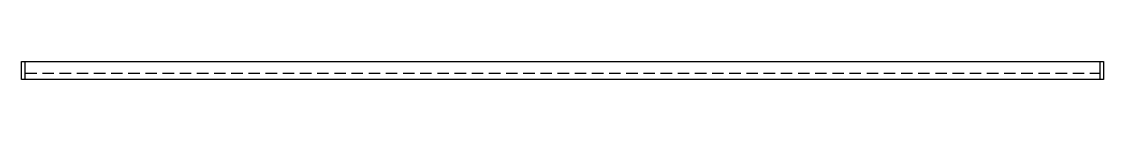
# Model space of a CAD drawing. Header units: millimetres. Extents: x 0 to 600, y 0 to 10.
import ezdxf

# ---------------------------------------------------------------- set-up
doc = ezdxf.new("R2010")
doc.units = ezdxf.units.MM
doc.linetypes.add('HIDDEN', pattern=[9.525, 6.35, -3.175])

msp = doc.modelspace()

# ---------------------------------------------------------------- linework, layer by layer
at = {"color": 2}
for p, q in [((0, 10), (600, 10)), ((0, 0), (0, 10)), ((2, 0), (2, 10)), ((598, 10), (598, 0)), ((600, 10), (600, 0)), ((600, 0), (0, 0))]:
    msp.add_line(p, q, dxfattribs=at)
at = {"color": 2, "linetype": 'HIDDEN'}
msp.add_line((2, 3.5), (598, 3.5), dxfattribs=at)

doc.saveas('drawing.dxf')
